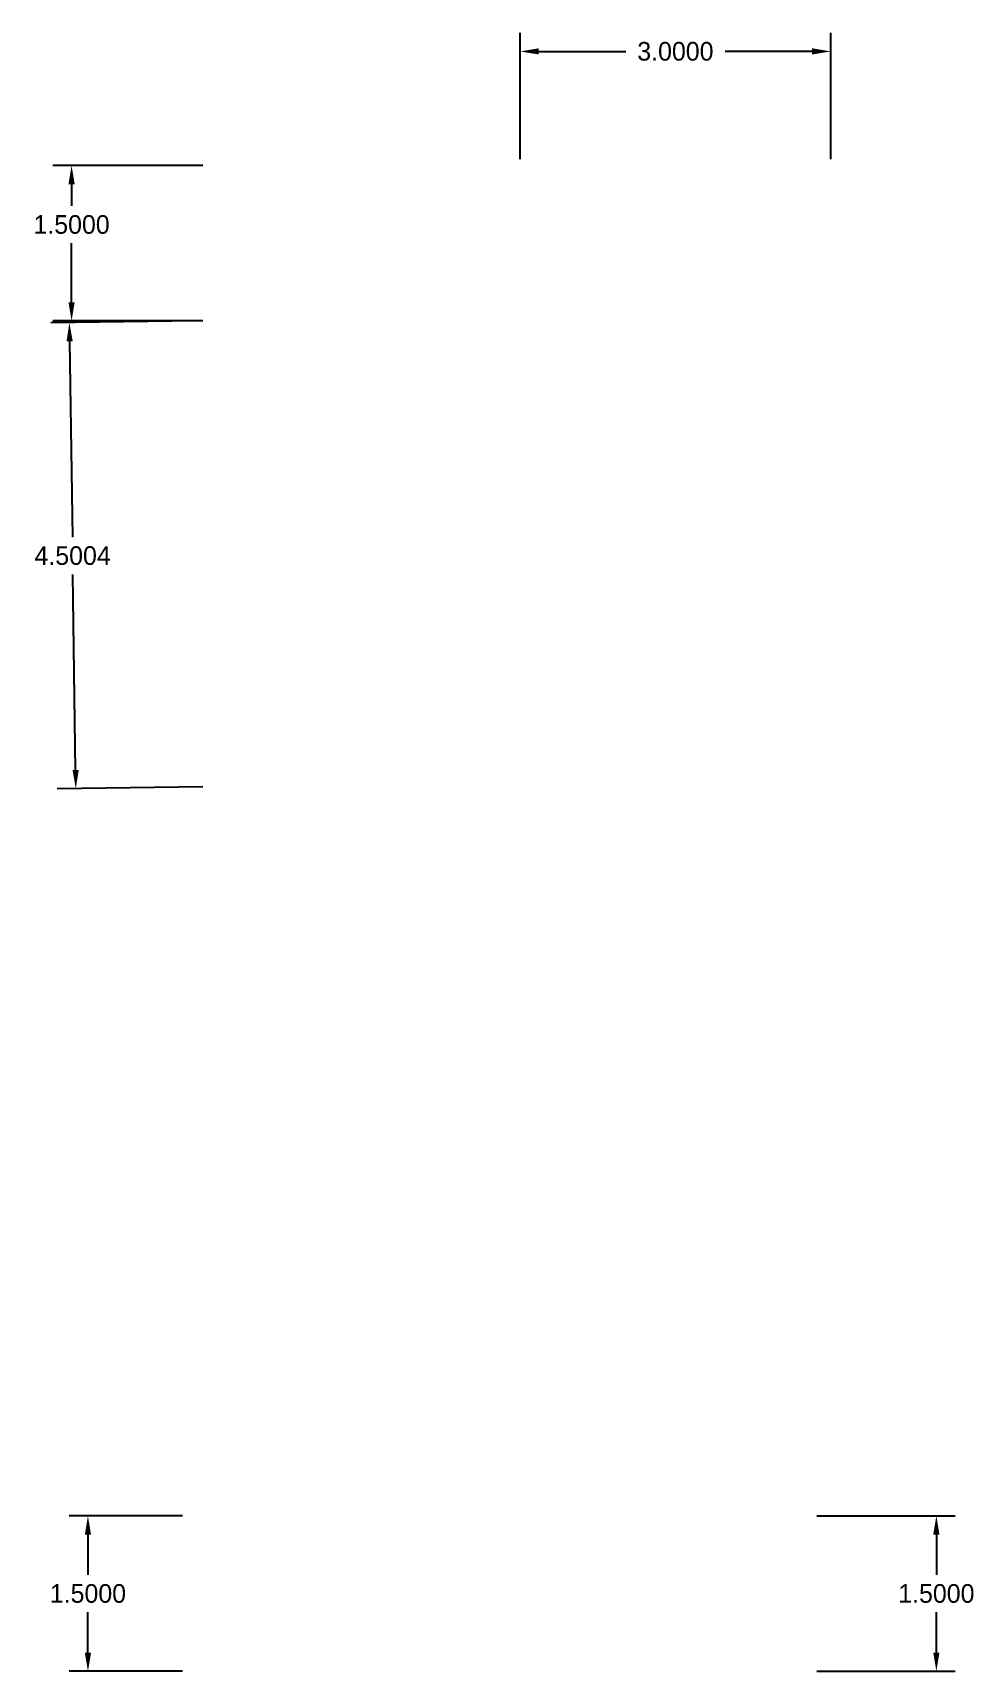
# Model space of a CAD drawing. Header units: inches. Extents: x 14.9 to 24, y -4.7 to 11.1.
import ezdxf

# ---------------------------------------------------------------- set-up
doc = ezdxf.new("R2010")
doc.units = ezdxf.units.IN
doc.header["$MEASUREMENT"] = 0
doc.layers.get('0').update_dxf_attribs({"true_color": 0xe7f0ff})
doc.dimstyles.get("Standard").update_dxf_attribs({"dimtxt": 0.18, "dimasz": 0.18, "dimexe": 0.18, "dimexo": 0.0625, "dimgap": 0.09, "dimtad": 0, "dimtih": 1, "dimtoh": 1, "dimdec": 4, "dimzin": 0, "dimdsep": 46, "dimtxsty": 'Standard', "dimcen": 0.09, "dimadec": 0, "dimazin": 0, "dimtfac": 1, "dimtdec": 4, "dimtofl": 0, "dimtmove": 0, "dimatfit": 3, "dimfxl": 1, "dimtolj": 1, "dimtzin": 0, "dimarcsym": 0})

# ---------------------------------------------------------------- blocks, each defined once
blk = doc.blocks.new('*D3')
at = {"color": 0, "lineweight": -2}
for p, q in [((19.616, 9.898), (19.616, 11.118)), ((22.616, 9.898), (22.616, 11.118)), ((19.796, 10.938), (20.636, 10.938)), ((22.436, 10.938), (21.596, 10.938))]:
    blk.add_line(p, q, dxfattribs=at)
at = {"color": 0}
for points in [[(19.796, 10.968), (19.796, 10.908), (19.616, 10.938)], [(22.436, 10.968), (22.436, 10.908), (22.616, 10.938)]]:
    blk.add_solid(points, dxfattribs=at)
at = {"layer": 'Defpoints', "color": 0}
for p in [(19.616, 10.938), (19.616, 9.835, 1.5), (22.616, 9.835, 1.5)]:
    blk.add_point(p, dxfattribs=at)
at = {"color": 0, "insert": (21.116, 10.938), "char_height": 0.18, "attachment_point": 5}
blk.add_mtext('\\A1;3.0000', dxfattribs=at)
blk = doc.blocks.new('*D4')
at = {"color": 0, "lineweight": -2}
for p, q in [((16.553, 9.835), (15.105, 9.835)), ((15.285, 9.655), (15.285, 9.445)), ((15.285, 8.515), (15.285, 9.085)), ((16.553, 8.335), (15.105, 8.335))]:
    blk.add_line(p, q, dxfattribs=at)
at = {"color": 0}
for points in [[(15.255, 9.655), (15.315, 9.655), (15.285, 9.835)], [(15.255, 8.515), (15.315, 8.515), (15.285, 8.335)]]:
    blk.add_solid(points, dxfattribs=at)
at = {"layer": 'Defpoints', "color": 0}
for p in [(16.616, 9.835, -1.5), (15.285, 8.335), (16.616, 8.335)]:
    blk.add_point(p, dxfattribs=at)
at = {"color": 0, "insert": (15.285, 9.265), "char_height": 0.18, "attachment_point": 5}
blk.add_mtext('\\A1;1.5000', dxfattribs=at)
blk = doc.blocks.new('*D5')
at = {"color": 0, "lineweight": -2}
for p, q in [((16.491, 8.335), (15.084, 8.315)), ((15.266, 8.137), (15.293, 6.247)), ((15.324, 3.997), (15.298, 5.887)), ((16.553, 3.835), (15.146, 3.815))]:
    blk.add_line(p, q, dxfattribs=at)
at = {"color": 0}
for points in [[(15.296, 8.138), (15.236, 8.137), (15.264, 8.317)], [(15.354, 3.998), (15.294, 3.997), (15.326, 3.817)]]:
    blk.add_solid(points, dxfattribs=at)
at = {"layer": 'Defpoints', "color": 0}
for p in [(16.553, 8.335), (15.326, 3.817), (16.616, 3.835)]:
    blk.add_point(p, dxfattribs=at)
at = {"color": 0, "insert": (15.295, 6.067), "char_height": 0.18, "attachment_point": 5}
blk.add_mtext('\\A1;4.5004', dxfattribs=at)
blk = doc.blocks.new('*D7')
at = {"color": 0, "lineweight": -2}
for p, q in [((16.356, -3.208), (15.263, -3.208)), ((15.443, -3.388), (15.443, -3.778)), ((15.443, -4.528), (15.443, -4.138)), ((16.356, -4.708), (15.263, -4.708))]:
    blk.add_line(p, q, dxfattribs=at)
at = {"color": 0}
for points in [[(15.413, -3.388), (15.473, -3.388), (15.443, -3.208)], [(15.413, -4.528), (15.473, -4.528), (15.443, -4.708)]]:
    blk.add_solid(points, dxfattribs=at)
at = {"layer": 'Defpoints', "color": 0}
for p in [(16.418, -3.208, -3.835), (15.443, -4.708), (16.418, -4.708, -3.835)]:
    blk.add_point(p, dxfattribs=at)
at = {"color": 0, "insert": (15.443, -3.958), "char_height": 0.18, "attachment_point": 5}
blk.add_mtext('\\A1;1.5000', dxfattribs=at)
blk = doc.blocks.new('*D9')
at = {"color": 0, "lineweight": -2}
for p, q in [((22.481, -3.208), (23.816, -3.208)), ((23.636, -3.388), (23.636, -3.778)), ((23.636, -4.528), (23.636, -4.138)), ((22.481, -4.708), (23.816, -4.708))]:
    blk.add_line(p, q, dxfattribs=at)
at = {"color": 0}
for points in [[(23.606, -3.388), (23.666, -3.388), (23.636, -3.208)], [(23.606, -4.528), (23.666, -4.528), (23.636, -4.708)]]:
    blk.add_solid(points, dxfattribs=at)
at = {"layer": 'Defpoints', "color": 0}
for p in [(22.418, -3.208, -6.835), (22.418, -4.708, -6.835), (23.636, -4.708)]:
    blk.add_point(p, dxfattribs=at)
at = {"color": 0, "insert": (23.636, -3.958), "char_height": 0.18, "attachment_point": 5}
blk.add_mtext('\\A1;1.5000', dxfattribs=at)

msp = doc.modelspace()

# ---------------------------------------------------------------- dimensions: what is measured, and where the dimension line sits
for p1, p2, distance, picture, middle in [((22.61592, 9.83538, 1.5), (19.61592, 9.83538, 1.5), -1.10261, '*D3', (21.11592, 10.938)), ((16.55342, 8.33538), (16.61592, 3.83538), -1.28973, '*D5', (15.29507, 6.06747)), ((16.41816, -3.20793, -3.83538), (16.41816, -4.70793, -3.83538), -0.97474, '*D7', (15.44343, -3.95793)), ((22.41816, -3.20793, -6.83538), (22.41816, -4.70793, -6.83538), 1.21823, '*D9', (23.63639, -3.95793))]:
    dim = msp.add_aligned_dim(p1=p1, p2=p2, distance=distance, dimstyle='Standard')
    dim.commit()
    dim.dimension.update_dxf_attribs({"geometry": picture, "text_midpoint": middle})
dim = msp.add_linear_dim(base=(15.28511, 8.33538), p1=(16.61592, 9.83538, -1.5), p2=(16.61592, 8.33538), angle=270, dimstyle='Standard')
dim.commit()
dim.dimension.update_dxf_attribs({"geometry": '*D4', "text_midpoint": (15.28511, 9.26538), "dimtype": 161})

doc.saveas('drawing.dxf')
